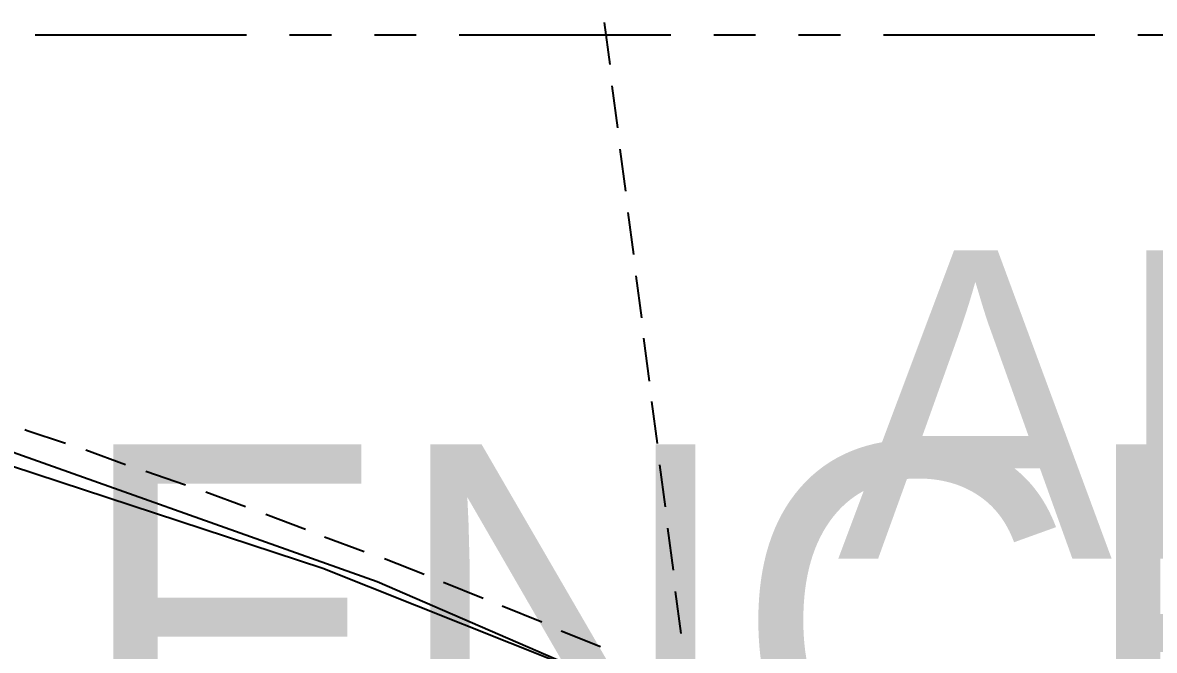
# Model space of a CAD drawing. Header units: feet. Extents: x -84 to 198, y -22 to 181.
# Drawn here: x 120.33 to 133.67, y 153 to 160.4 of the extents above; entities that cross this region are included whole.
import ezdxf
from ezdxf.enums import TextEntityAlignment as Align

# ---------------------------------------------------------------- set-up
doc = ezdxf.new("R2010")
doc.units = ezdxf.units.FT
for name, color, linetype in [('A-AREA-COMUN', 252, 'CONTINUOUS'), ('A-LINEA', 7, 'CONTINUOUS'), ('A-TEXTO-PDF', 3, 'CONTINUOUS')]:
    doc.layers.add(name, color=color, linetype=linetype)

msp = doc.modelspace()

# ---------------------------------------------------------------- linework, layer by layer
at = {"layer": 'A-AREA-COMUN'}
for points in [[(133.888, 150.7733), (131.12, 151.4133), (130.048, 151.4133), (124.512, 153.8133), (119.552, 155.5733), (114.928, 156.9422), (109.568, 158.1689), (103.76, 159.1289), (97.6, 159.7333), (90.24, 159.8933), (85.2, 159.6622), (78.48, 158.8978), (72.832, 157.8489), (66.848, 156.3378), (60.88, 154.3822), (56, 152.4089)], [(92.64, 127.5733), (96.768, 144.9422), (90.56, 146.3822), (90.432, 147.5733), (90.72, 148.7289), (87.12, 149.6178), (87.12, 150.5778), (87.76, 153.1733), (87.36, 153.2089), (87.36, 153.9733), (83.648, 153.9733), (83.232, 159.3778), (88.608, 159.7689), (95.328, 159.7689), (101.84, 159.2889), (108.128, 158.3822), (115.968, 156.5689), (123.872, 153.9733), (128.288, 152.2133), (134.048, 149.3333)]]:
    msp.add_lwpolyline(points, dxfattribs=at)
at = {"layer": 'A-LINEA'}
for p, q in [((127.1867, 160.4044), (127.2533, 159.9111)), ((122.9733, 160.2578), (120.48, 160.2578)), ((123.9733, 160.2578), (123.48, 160.2578)), ((124.9733, 160.2578), (124.48, 160.2578)), ((127.9733, 160.2578), (125.48, 160.2578)), ((128.9733, 160.2578), (128.48, 160.2578)), ((129.9733, 160.2578), (129.48, 160.2578)), ((132.9733, 160.2578), (130.48, 160.2578)), ((133.9733, 160.2578), (133.48, 160.2578)), ((127.28, 159.6578), (127.3467, 159.1644)), ((127.3733, 158.9111), (127.44, 158.4178)), ((127.4667, 158.1644), (127.5333, 157.6711)), ((127.56, 157.4178), (127.6267, 156.9244)), ((127.6533, 156.6844), (127.72, 156.1778)), ((127.7467, 155.9378), (127.8133, 155.4444)), ((121.5467, 155.1911), (121.08, 155.3644)), ((127.84, 155.1911), (127.9067, 154.6978)), ((122.2533, 154.9511), (121.7867, 155.1111)), ((122.96, 154.6978), (122.4933, 154.8711)), ((123.6667, 154.4311), (123.2, 154.6044)), ((127.9333, 154.4444), (128, 153.9511)), ((124.36, 154.1644), (123.8933, 154.3378)), ((125.0667, 153.8978), (124.6, 154.0844)), ((125.76, 153.6178), (125.2933, 153.8044)), ((128.0267, 153.6978), (128.0933, 153.2044)), ((126.4533, 153.3378), (125.9867, 153.5244)), ((127.1467, 153.0444), (126.68, 153.2311))]:
    msp.add_line(p, q, dxfattribs=at)
msp.add_lwpolyline([(120.84, 155.4444), (120.3867, 155.5911), (120.36, 155.6044)], dxfattribs=at)

# ---------------------------------------------------------------- texts
at = {"layer": 'A-TEXTO-PDF'}
for s, height, p in [('ALLOWABLE', 3.633, (144.6541, 154.0865)), ('ENCROACHMENT', 4.186, (144.8906, 151.2455))]:
    msp.add_text(s, height=height, dxfattribs=at).set_placement(p, align=Align.CENTER)

doc.saveas('drawing.dxf')
